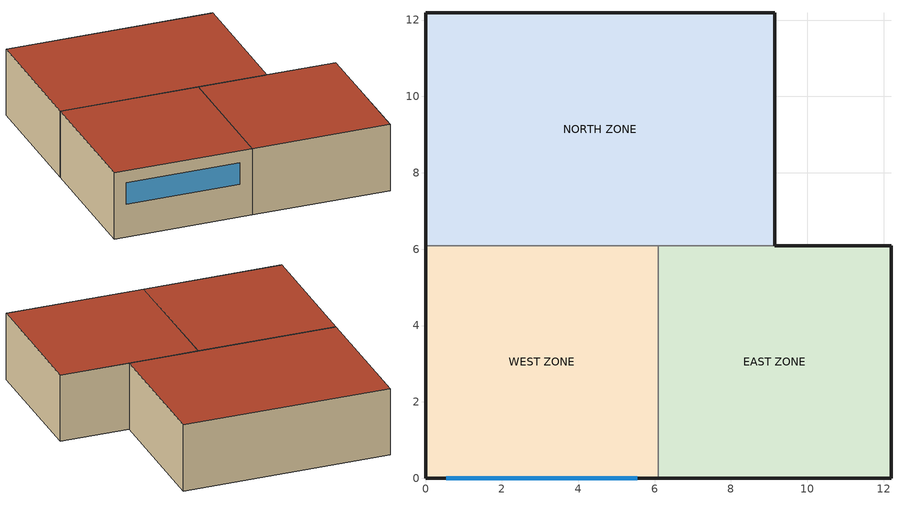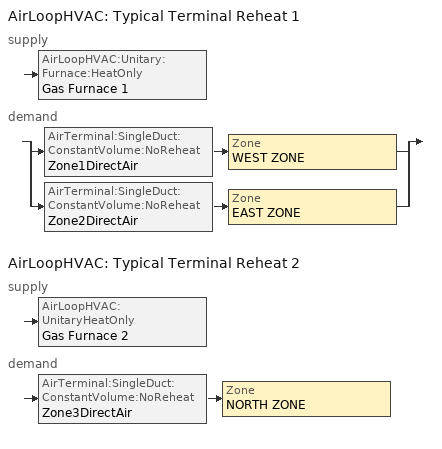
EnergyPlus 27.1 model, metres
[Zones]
WEST ZONE
 floor ground (FLOOR SLAB 8 IN): 0,0 0,6.1 6.1,6.1 6.1,0 z0
 wall outside (EXTWALL82): 0,6.1 0,0 6.1,0 z0:3.05
 wall to NORTH ZONE (PARTITION06): 6.1,6.1 0,6.1 z0:3.05
 wall to EAST ZONE (PARTITION06): 6.1,0 6.1,6.1 z0:3.05
 window (WIN-CON-LIGHT): 0.55,0 5.55,0 z1.5:2.5
 roof outside (ROOF34): 0,6.1 0,0 6.1,0 6.1,6.1 z3.05
EAST ZONE
 floor ground (FLOOR SLAB 8 IN): 6.1,0 6.1,6.1 12.19,6.1 12.19,0 z0
 wall outside (EXTWALL82): 6.1,0 12.19,0 12.19,6.1 9.14,6.1 z0:3.05
 wall to NORTH ZONE (PARTITION06): 9.14,6.1 6.1,6.1 z0:3.05
 roof outside (ROOF34): 6.1,6.1 6.1,0 12.19,0 12.19,6.1 z3.05
NORTH ZONE
 floor ground (FLOOR SLAB 8 IN): 0,6.1 0,12.19 9.14,12.19 9.14,6.1 z0
 wall outside (EXTWALL82): 9.14,6.1 9.14,12.19 0,12.19 0,6.1 z0:3.05
 roof outside (ROOF34): 0,12.19 0,6.1 9.14,6.1 9.14,12.19 z3.05
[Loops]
AirLoopHVAC 'Typical Terminal Reheat 1'
 supply: AirLoopHVAC:Unitary:Furnace:HeatOnly 'Gas Furnace 1'
 demand: split
  | AirTerminal:SingleDuct:ConstantVolume:NoReheat 'Zone1DirectAir' > Zone 'WEST ZONE'
  | AirTerminal:SingleDuct:ConstantVolume:NoReheat 'Zone2DirectAir' > Zone 'EAST ZONE'
AirLoopHVAC 'Typical Terminal Reheat 2'
 supply: AirLoopHVAC:UnitaryHeatOnly 'Gas Furnace 2'
 demand: AirTerminal:SingleDuct:ConstantVolume:NoReheat 'Zone3DirectAir' > Zone 'NORTH ZONE'
[Building]
NONE: North Axis {deg}=0; Terrain=Suburbs; Loads Convergence Tolerance Value {W}=0.04; Temperature Convergence Tolerance Value {deltaC}=0.4; Solar Distribution=FullInteriorAndExterior; Maximum Number of Warmup Days=25; Minimum Number of Warmup Days=6
[Site:Location]
Chicago Ohare Intl Ap IL USA WMO=725300: Latitude {deg}=41.99; Longitude {deg}=-87.91; Time Zone {hr}=-6; Elevation {m}=205
[SizingPeriod:DesignDay] Day of Month=21; Humidity Condition Type=WetBulb; Barometric Pressure {Pa}=98886; Rain Indicator=No; Snow Indicator=No; Daylight Saving Time Indicator=No; Solar Model Indicator=ASHRAEClearSky
Name | Month | Day Type | Maximum Dry-Bulb Temperature {C} | Daily Dry-Bulb Temperature Range {deltaC} | Wetbulb or DewPoint at Maximum Dry-Bulb {C} | Wind Speed {m/s} | Wind Direction {deg} | Sky Clearness
Chicago Ohare Intl Ap Ann Htg 99% Condns DB | 1 | WinterDesignDay | -16.6 | 0 | -16.6 | 4.9 | 270 | 0
Chicago Ohare Intl Ap Ann Clg 1% Condns DB=>MWB | 7 | SummerDesignDay | 31.6 | 10.5 | 23 | 5.2 | 230 | 1
[Site:GroundTemperature:BuildingSurface]
20.03, 20.03, 20.13, 20.3, 20.43, 20.52, 20.62, 20.77, 20.78, 20.55, 20.44, 20.2
[Material] Thermal Absorptance=0.9
Name | Roughness | Thickness {m} | Conductivity {W/m-K} | Density {kg/m3} | Specific Heat {J/kg-K} | Solar Absorptance | Visible Absorptance
A2 - 4 IN DENSE FACE BRICK | Rough | 0.1 | 1.24 | 2082.4 | 920 | 0.93 | 0.93
C2 - 4 IN LW CONCRETE BLOCK | MediumRough | 0.1 | 0.38 | 608.7 | 830 | 0.65 | 0.65
B2 - 3 IN INSULATION | VeryRough | 0.0762 | 0.01748 | 32.03 | 830 | 0.5 | 0.5
E1 - 3 / 4 IN PLASTER OR GYP BOARD | Smooth | 0.01905 | 0.726422 | 1601.846 | 836.8 | 0.92 | 0.92
C6 - 8 IN CLAY TILE | Smooth | 0.203302 | 0.570761 | 1121.292 | 836.8 | 0.82 | 0.82
C10 - 8 IN HW CONCRETE | MediumRough | 0.203302 | 1.729577 | 2242.585 | 836.8 | 0.65 | 0.65
E2 - 1 / 2 IN SLAG OR STONE | Rough | 0.0127102 | 1.435549 | 881.0155 | 1673.6 | 0.55 | 0.55
E3 - 3 / 8 IN FELT AND MEMBRANE | Rough | 0.00954024 | 0.190253 | 1121.292 | 1673.6 | 0.75 | 0.75
B5 - 6 IN DENSE INSULATION | VeryRough | 0.152339 | 0.0432394 | 91.30524 | 836.8 | 0.5 | 0.5
C12 - 2 IN HW CONCRETE | MediumRough | 0.0509016 | 1.729577 | 2242.585 | 836.8 | 0.65 | 0.65
[Material:NoMass]
FINISH FLOORING - CARPET FIBROUS PAD: Roughness=Rough; Thermal Resistance {m2-K/W}=0.36; Thermal Absorptance=0.9; Solar Absorptance=0.75; Visible Absorptance=0.75
[WindowMaterial:Glazing]
WIN-LAY-GLASS-LIGHT: Optical Data Type=SpectralAverage; Thickness {m}=0.003; Solar Transmittance at Normal Incidence=0.9; Front Side Solar Reflectance at Normal Incidence=0.031; Back Side Solar Reflectance at Normal Incidence=0.031; Visible Transmittance at Normal Incidence=0.9; Front Side Visible Reflectance at Normal Incidence=0.05; Back Side Visible Reflectance at Normal Incidence=0.05; Infrared Transmittance at Normal Incidence=0; Front Side Infrared Hemispherical Emissivity=0.84; Back Side Infrared Hemispherical Emissivity=0.84; Conductivity {W/m-K}=0.9
[WindowMaterial:Gas]
WinAirB1 - AIRSPACE RESISTANCE: Gas Type=Air; Thickness {m}=0.013
[Construction]
EXTWALL82: A2 - 4 IN DENSE FACE BRICK, C2 - 4 IN LW CONCRETE BLOCK, B2 - 3 IN INSULATION, E1 - 3 / 4 IN PLASTER OR GYP BOARD
PARTITION06: E1 - 3 / 4 IN PLASTER OR GYP BOARD, C6 - 8 IN CLAY TILE, E1 - 3 / 4 IN PLASTER OR GYP BOARD
FLOOR SLAB 8 IN: C10 - 8 IN HW CONCRETE, FINISH FLOORING - CARPET FIBROUS PAD
ROOF34: E2 - 1 / 2 IN SLAG OR STONE, E3 - 3 / 8 IN FELT AND MEMBRANE, B5 - 6 IN DENSE INSULATION, C12 - 2 IN HW CONCRETE
WIN-CON-LIGHT: WIN-LAY-GLASS-LIGHT, WinAirB1 - AIRSPACE RESISTANCE, WIN-LAY-GLASS-LIGHT
[Zone] Type=1; Multiplier=1; Ceiling Height {m}=Autocalculate; Volume {m3}=Autocalculate
WEST ZONE; EAST ZONE; NORTH ZONE
[People] Number of People Schedule=OFFICE OCCUPANCY; Number of People Calculation Method=People; Fraction Radiant=0.3; Activity Level Schedule=Activity Sch; Carbon Dioxide Generation Rate {m3/s-W}=3.82e-08; Mean Radiant Temperature Calculation Type=EnclosureAveraged; Work Efficiency Schedule=Work Eff Sch; Clothing Insulation Calculation Method=ClothingInsulationSchedule; Clothing Insulation Schedule=Clothing Sch; Air Velocity Schedule=Air Velo Sch; Thermal Comfort Model 1 Type=Fanger
Name | Zone or ZoneList or Space or SpaceList | Number of People
WEST ZONE People | WEST ZONE | 3
EAST ZONE People | EAST ZONE | 3
NORTH ZONE People | NORTH ZONE | 4
[Lights] Schedule=OFFICE LIGHTING; Design Level Calculation Method=LightingLevel; Return Air Fraction=0; Fraction Radiant=0.2; Fraction Visible=0.2; Fraction Replaceable=0
Name | Zone or ZoneList or Space or SpaceList | Lighting Level {W}
EAST ZONE Lights 1 | EAST ZONE | 1464.375
NORTH ZONE Lights 1 | NORTH ZONE | 878.6252
[ElectricEquipment] Schedule=INTERMITTENT; Design Level Calculation Method=EquipmentLevel; Fraction Latent=0; Fraction Radiant=0.3; Fraction Lost=0
Name | Zone or ZoneList or Space or SpaceList | Design Level {W}
WEST ZONE ElecEq 1 | WEST ZONE | 2928.751
EAST ZONE ElecEq 1 | EAST ZONE | 1464.375
NORTH ZONE ElecEq 1 | NORTH ZONE | 2928.751
[ZoneInfiltration:DesignFlowRate] Schedule=Infiltration Schedule; Design Flow Rate Calculation Method=Flow/Zone; Constant Term Coefficient=1; Temperature Term Coefficient=0.03636; Velocity Term Coefficient=0; Velocity Squared Term Coefficient=0
Name | Zone or ZoneList or Space or SpaceList | Design Flow Rate {m3/s}
WEST ZONE Infil | WEST ZONE | 0.001
EAST ZONE Infil | EAST ZONE | 0.001
NORTH ZONE Infil | NORTH ZONE | 0.0012
[AirLoopHVAC]
Name | Design Supply Air Flow Rate {m3/s}
Typical Terminal Reheat 1 | 0.83
Typical Terminal Reheat 2 | 0.47
[AvailabilityManager:Scheduled] Schedule=FanAndCoilAvailSched
Furnace 1 Avail; UnitarySystem 1 Avail
[Zone equipment]
WEST ZONE: Zone1DirectAir
EAST ZONE: Zone2DirectAir
NORTH ZONE: Zone3DirectAir
[AirLoopHVAC:Unitary:Furnace:HeatOnly]
Gas Furnace 1: Availability Schedule=FanAndCoilAvailSched; Supply Air Fan Operating Mode Schedule=CyclingFanSchedule; Maximum Supply Air Temperature {C}=80; Heating Supply Air Flow Rate {m3/s}=0.83; Controlling Zone or Thermostat Location=East Zone; Supply Fan=Supply Fan 1; Fan Placement=BlowThrough; Heating Coil=Furnace Coil
[AirLoopHVAC:UnitaryHeatOnly]
Gas Furnace 2: Availability Schedule=FanAndCoilAvailSched; Supply Air Fan Operating Mode Schedule=CyclingFanSchedule; Maximum Supply Air Temperature {C}=80; Heating Supply Air Flow Rate {m3/s}=0.47; Controlling Zone or Thermostat Location=North Zone; Supply Fan=Supply Fan 2; Fan Placement=BlowThrough; Heating Coil=Furnace Coil 2
[AirTerminal:SingleDuct:ConstantVolume:NoReheat] Availability Schedule=FanAndCoilAvailSched
Name | Maximum Air Flow Rate {m3/s}
Zone1DirectAir | 0.48
Zone2DirectAir | 0.35
Zone3DirectAir | 0.47
[ZoneControl:Thermostat] Control Type Schedule=Zone Control Type Sched; Control 1=Heating Setpoint with SB; Control 2=Cooling Setpoint with SB
Name | Zone or ZoneList
Zone 2 Thermostat | EAST ZONE
Zone 3 Thermostat | NORTH ZONE
[ThermostatSetpoint:SingleHeating]
Heating Setpoint with SB: Setpoint Temperature Schedule=Heating Setpoints
[ThermostatSetpoint:SingleCooling]
Cooling Setpoint with SB: Setpoint Temperature Schedule=Cooling Setpoints
[Coil:Heating:Fuel] Availability Schedule=FanAndCoilAvailSched; Fuel Type=NaturalGas; Burner Efficiency=0.8; On Cycle Parasitic Electric Load {W}=100; Off Cycle Parasitic Fuel Load {W}=10
Name | Nominal Capacity {W} | Part Load Fraction Correlation Curve
Furnace Coil | 15000 | PLFCurveforGasFurnace
Furnace Coil 2 | 10000 | PLFCurveforGasFurnace 2
[Fan:OnOff] Availability Schedule=FanAndCoilAvailSched; Fan Total Efficiency=0.7; Pressure Rise {Pa}=600; Motor Efficiency=0.9; Motor In Airstream Fraction=1
Name | Maximum Flow Rate {m3/s}
Supply Fan 1 | 0.83
Supply Fan 2 | 0.47
[Schedule:Compact]
Activity Sch: Through: 12/31, For: AllDays, Until: 24:00, 131.8
Work Eff Sch; CyclingFanSchedule: Through: 12/31, For: AllDays, Until: 24:00, 0
Clothing Sch: Through: 12/31, For: AllDays, Until: 24:00, 1
Air Velo Sch: Through: 12/31, For: AllDays, Until: 24:00, 0.137
OFFICE OCCUPANCY: Through: 12/31, For: WeekDays WinterDesignDay, Until: 6:00, 0, Until: 9:00, 0, Until: 10:00, 0.5, Until: 12:00, 1, Until: 13:00, 0.5, Until: 16:00, 1, Until: 17:00, 0.5, Until: 18:00, 0, Until: 24:00, 0, For: AllOtherDays, Until: 24:00, 0
INTERMITTENT: Through: 12/31, For: WeekDays SummerDesignDay, Until: 8:00, 0, Until: 18:00, 1, Until: 24:00, 0, For: AllOtherDays, Until: 24:00, 0
OFFICE LIGHTING: Through: 12/31, For: WeekDays SummerDesignDay, Until: 6:00, 0.05, Until: 7:00, 0.2, Until: 17:00, 1, Until: 18:00, 0.5, Until: 24:00, 0.05, For: AllOtherDays, Until: 24:00, 0.05
FanAndCoilAvailSched: Through: 3/31, For: AllDays, Until: 24:00, 1, Through: 9/30, For: WeekDays SummerDesignDay, Until: 7:00, 0, Until: 17:00, 1, Until: 24:00, 0, For: WinterDesignDay, Until: 24:00, 0, For: AllOtherDays, Until: 24:00, 0, Through: 12/31, For: AllDays, Until: 24:00, 1
Heating Setpoints: Through: 12/31, For: AllDays, Until:  7:00, 15, Until: 17:00, 23.9, Until: 24:00, 15
Cooling Setpoints: Through: 12/31, For: AllDays, Until:  7:00, 30, Until: 17:00, 24, Until: 24:00, 30
Zone Control Type Sched: Through: 3/31, For: AllDays, Until: 24:00, 1, Through: 9/30, For: AllDays, Until: 24:00, 2, Through: 12/31, For: AllDays, Until: 24:00, 1
Infiltration Schedule: Through: 12/31, For: Weekdays SummerDesignDay, Until: 07:00, 1, Until: 18:00, 0, Until: 24:00, 1, For: Saturday WinterDesignDay, Until: 07:00, 1, Until: 13:00, 0, Until: 24:00, 1, For: Sunday Holidays AllOtherDays, Until: 07:00, 1, Until: 13:00, 0, Until: 24:00, 1
[Curve:Cubic] Coefficient1 Constant=0.8; Coefficient2 x=0.2; Coefficient3 x**2=0; Coefficient4 x**3=0; Minimum Value of x=0; Maximum Value of x=1
PLFCurveforGasFurnace; PLFCurveforGasFurnace 2
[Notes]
FurnacePLRHeatingCoil.idf (Constant Volume blowthru furnace and unitary system, heat only, gas heater)
Basic file description:  1 story building divided into 3 interior conditioned zones. Roof with no plenum.
Concrete floor is in contact with the ground.
Highlights:              Example of heating coil with cycling losses.
Simulation Location/Run: Chicago Ohare Intl Ap IL USA WMO=725300, 2 design days, 2 run periods,
Run Control executes the design days only.
Location:                Chicago, IL
Design Days:             Chicago Ohare Intl Ap IL USA Annual Heating 99%, MaxDB=-16.6°C
Chicago Ohare Intl Ap IL USA Annual Cooling (DB=>MWB) 1%, MaxDB=31.6°C MWB=23°C
Run Period (Weather File): 1/1 - 12/31.
Run Control:             No Zone or System sizing required (design days only, see RUN CONTROL object)
Building: Single floor rectangular L-shaped building 40 ft south wall, 40 ft west wall, zone height 10 feet.
There is a single window in the West zone south wall. The walls are 4 in face brick over 4 in block
w/ 3 in. isulation and gypboard. The roof is a built up roof with 1/2 in stone over 3/8 in felt over 6 in.
dense insulation supported by 2 in heavy weight concrete. The window is double pane 3mm clear.
The window to wall ratio is approximately 0.07. The concrete slab is in contact with the ground.
The building is oriented due north.
Floor Area:        130.1 m2 (1403 ft2)
Number of Stories: 1
Zone Description Details:
|        West        |         East           |    window = *
|      (zone 1)      |       (zone 2)         |
Internal gains description:     ZONE West  - lighting is 0 watts, equip is 2928.751 watts, 3 occupants
Internal gains description:     ZONE North - lighting is 878.6252 watts, equip is 2928.751 watts, 4 occupants
Internal gains description:     ZONE East  - lighting is 1464.375 watts, equip is 1464.375 watts, 3 occupants
Interzone Surfaces:             3 interzone surfaces (see diagram)
Internal Mass:                  None
Windows:                        1 - single pane clear 3mm glass
Detached Shading:               None
Daylight:                       None
Natural Ventilation:            None
Compact Schedules:              Yes
Solair Distribution:            FullInteriorAndExterior
HVAC:                           3 zone central system using two air loops. Central gas heating coils.
Thermostat setting at 20 C in winter with 15 C set back temperature.
Zonal Equipment:                AirTerminal:SingleDuct:Uncontrolled
Central Air Handling Equipment: Yes
System Equipment Autosize:      No
Purchased Cooling:              No
Purchased Heating:              No
Purchased Chilled Water:        No
Purchased Hot Water:            No
HVAC System:                    AirLoopHVAC:Unitary:Furnace:HeatOnly, AirLoopHVAC:UnitaryHeatOnly
Coils:                          Coil:Heating:Fuel
Pumps:                          None
Boilers:                        None
Chillers:                       None
Towers:                         None
Standard Reports:               None
Timestep or Hourly Variables:   Timestep
Time bins Report:               None
HTML Report:                    None
Environmental Emissions:        None
Utility Tariffs:                None
Using Design Conditions from "Climate Design Data 2009 ASHRAE Handbook"
